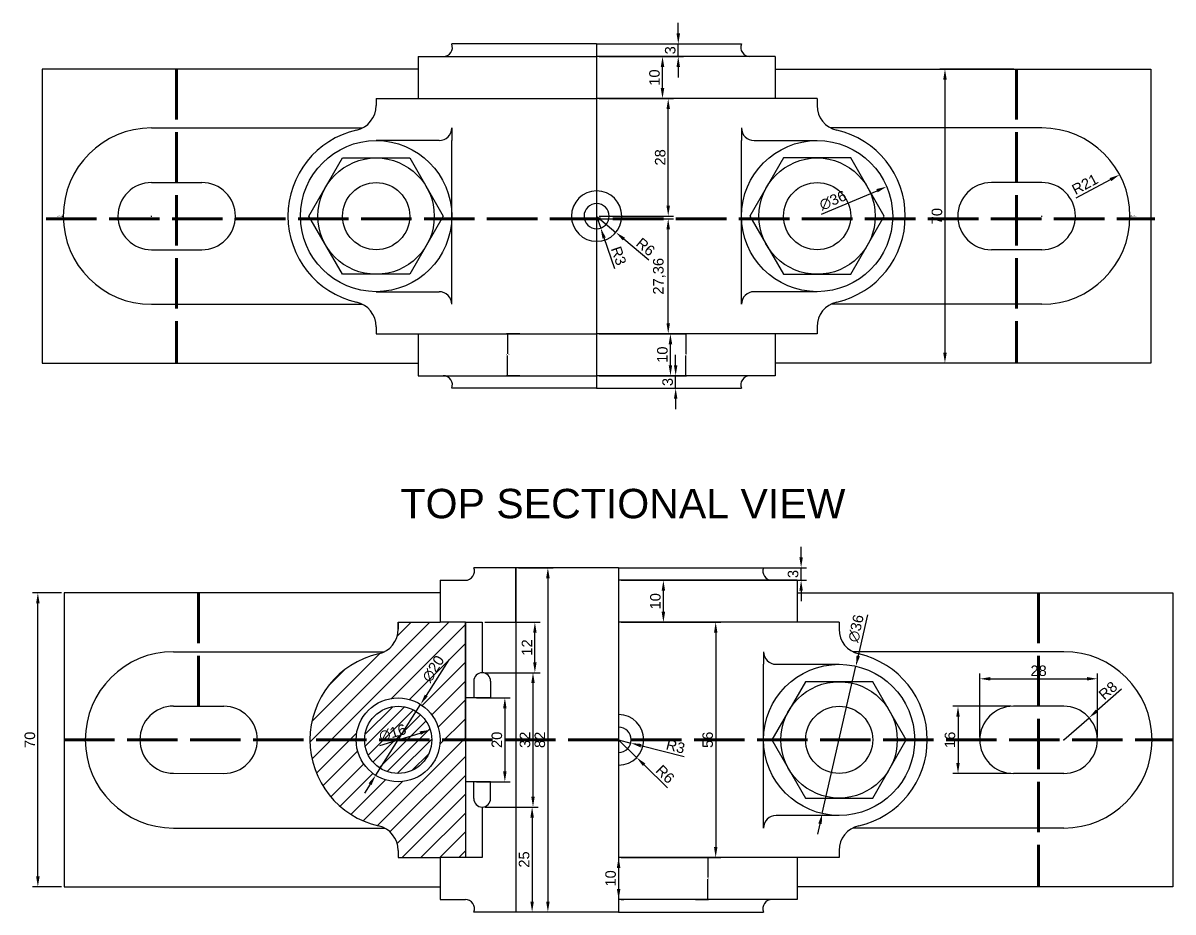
# Model space of a CAD drawing. Header units: millimetres. Extents: x -281317 to 3636, y -109880 to 77184.
# Drawn here: x 3153.6 to 3427.4, y 1044.2 to 1255.9 of the extents above; entities that cross this region are included whole.
import ezdxf

# ---------------------------------------------------------------- set-up
doc = ezdxf.new("R2010")
doc.units = ezdxf.units.MM
doc.linetypes.add('ACAD_ISO02W100', pattern=[15, 12, -3])
for name, color, linetype, lineweight in [('1', 131, 'ACAD_ISO02W100', 106), ('2', 50, 'Continuous', 20), ('4', 1, 'Continuous', 30)]:
    doc.layers.add(name, color=color, linetype=linetype, lineweight=lineweight)
doc.styles.get("Standard").update_dxf_attribs({"font": 'arial.ttf'})
doc.dimstyles.new('ISO-25', dxfattribs={"dimtxt": 2.5, "dimasz": 2.5, "dimexe": 1.25, "dimexo": 0.625, "dimtad": 1, "dimtxsty": 'Standard', "dimcen": 2.5, "dimclrd": 3, "dimadec": 0, "dimazin": 0, "dimtfac": 1, "dimtmove": 0, "dimatfit": 3, "dimfxl": 1, "dimarcsym": 0})
doc.dimstyles.get("Standard").update_dxf_attribs({"dimtxt": 0.18, "dimasz": 0.18, "dimexe": 0.18, "dimexo": 0.0625, "dimgap": 0.09, "dimtad": 0, "dimtih": 1, "dimtoh": 1, "dimdec": 4, "dimzin": 0, "dimdsep": 46, "dimtxsty": 'Standard', "dimcen": 0.09, "dimadec": 0, "dimazin": 0, "dimtfac": 1, "dimtdec": 4, "dimtofl": 0, "dimtmove": 0, "dimatfit": 3, "dimfxl": 1, "dimtolj": 1, "dimtzin": 0, "dimarcsym": 0})

# ---------------------------------------------------------------- blocks, each defined once
blk = doc.blocks.new('*D1')
at = {"color": 0, "lineweight": -2, "transparency": 16777216}
for p, q in [((3308.49, 1181.91), (3311.61, 1181.91)), ((3311.43, 1181.73), (3311.43, 1177.09)), ((3311.43, 1172.09), (3311.43, 1176.73)), ((3308.49, 1171.91), (3311.61, 1171.91))]:
    blk.add_line(p, q, dxfattribs=at)
at = {"color": 0, "transparency": 16777216}
for points in [[(3311.4, 1181.73), (3311.46, 1181.73), (3311.43, 1181.91)], [(3311.4, 1172.09), (3311.46, 1172.09), (3311.43, 1171.91)]]:
    blk.add_solid(points, dxfattribs=at)
at = {"layer": 'Defpoints', "color": 0, "transparency": 16777216}
for p in [(3308.43, 1181.91), (3311.43, 1181.91), (3308.43, 1171.91)]:
    blk.add_point(p, dxfattribs=at)
at = {"color": 0, "transparency": 16777216, "insert": (3311.43, 1176.91), "char_height": 0.18, "attachment_point": 5}
blk.add_mtext('\\A1;10.0000', dxfattribs=at)
blk = doc.blocks.new('*D2')
at = {"layer": '4', "color": 0, "lineweight": -2, "transparency": 16777216}
for p, q in [((3396.09, 1209.91), (3396.27, 1209.91)), ((3396.18, 1209.82), (3396.18, 1210)), ((3417.54, 1209.91), (3417.36, 1209.91))]:
    blk.add_line(p, q, dxfattribs=at)
at = {"layer": '4', "color": 0, "transparency": 16777216}
blk.add_solid([(3417.36, 1209.94), (3417.36, 1209.88), (3417.18, 1209.91)], dxfattribs=at)
at = {"layer": 'Defpoints', "color": 0, "transparency": 16777216}
for p in [(3396.18, 1209.91), (3417.18, 1209.91)]:
    blk.add_point(p, dxfattribs=at)
at = {"layer": '4', "color": 0, "transparency": 16777216, "insert": (3418.16, 1209.91), "char_height": 0.18, "attachment_point": 5}
blk.add_mtext('\\A1;R21.0000', dxfattribs=at)
blk = doc.blocks.new('*D82')
at = {"color": 3, "lineweight": -2, "transparency": 16777216}
for p, q in [((3309.62, 1253.41), (3309.62, 1255.91)), ((3309.62, 1247.91), (3309.62, 1250.91)), ((3309.62, 1245.41), (3309.62, 1242.91))]:
    blk.add_line(p, q, dxfattribs=at)
at = {"color": 0, "lineweight": -2, "transparency": 16777216}
for p, q in [((3290.8, 1250.91), (3310.87, 1250.91)), ((3290.8, 1247.91), (3310.87, 1247.91))]:
    blk.add_line(p, q, dxfattribs=at)
at = {"color": 3, "transparency": 16777216}
for points in [[(3309.2, 1253.41), (3310.04, 1253.41), (3309.62, 1250.91)], [(3309.2, 1245.41), (3310.04, 1245.41), (3309.62, 1247.91)]]:
    blk.add_solid(points, dxfattribs=at)
at = {"layer": 'Defpoints', "color": 0, "transparency": 16777216}
for p in [(3290.18, 1250.91), (3309.62, 1250.91), (3290.18, 1247.91)]:
    blk.add_point(p, dxfattribs=at)
at = {"color": 0, "transparency": 16777216, "insert": (3307.72, 1249.41), "char_height": 2.5, "attachment_point": 5, "rotation": 90}
blk.add_mtext('3', dxfattribs=at)
blk = doc.blocks.new('*D83')
at = {"color": 0, "lineweight": -2, "transparency": 16777216}
for p, q in [((3290.8, 1247.91), (3307.12, 1247.91)), ((3290.8, 1237.91), (3307.12, 1237.91))]:
    blk.add_line(p, q, dxfattribs=at)
at = {"color": 3, "lineweight": -2, "transparency": 16777216}
blk.add_line((3305.87, 1240.41), (3305.87, 1245.41), dxfattribs=at)
at = {"color": 3, "transparency": 16777216}
for points in [[(3305.45, 1245.41), (3306.29, 1245.41), (3305.87, 1247.91)], [(3305.45, 1240.41), (3306.29, 1240.41), (3305.87, 1237.91)]]:
    blk.add_solid(points, dxfattribs=at)
at = {"layer": 'Defpoints', "color": 0, "transparency": 16777216}
for p in [(3290.18, 1247.91), (3305.87, 1247.91), (3290.18, 1237.91)]:
    blk.add_point(p, dxfattribs=at)
at = {"color": 0, "transparency": 16777216, "insert": (3303.97, 1242.91), "char_height": 2.5, "attachment_point": 5, "rotation": 90}
blk.add_mtext('10', dxfattribs=at)
blk = doc.blocks.new('*D84')
at = {"color": 0, "lineweight": -2, "transparency": 16777216}
for p, q in [((3290.8, 1237.91), (3308.48, 1237.91)), ((3290.8, 1209.91), (3308.48, 1209.91))]:
    blk.add_line(p, q, dxfattribs=at)
at = {"color": 3, "lineweight": -2, "transparency": 16777216}
blk.add_line((3307.23, 1212.41), (3307.23, 1235.41), dxfattribs=at)
at = {"color": 3, "transparency": 16777216}
for points in [[(3306.81, 1235.41), (3307.64, 1235.41), (3307.23, 1237.91)], [(3306.81, 1212.41), (3307.64, 1212.41), (3307.23, 1209.91)]]:
    blk.add_solid(points, dxfattribs=at)
at = {"layer": 'Defpoints', "color": 0, "transparency": 16777216}
for p in [(3290.18, 1237.91), (3307.23, 1237.91), (3290.18, 1209.91)]:
    blk.add_point(p, dxfattribs=at)
at = {"color": 0, "transparency": 16777216, "insert": (3305.33, 1223.91), "char_height": 2.5, "attachment_point": 5, "rotation": 90}
blk.add_mtext('28', dxfattribs=at)
blk = doc.blocks.new('*D85')
at = {"color": 0, "lineweight": -2, "transparency": 16777216}
for p, q in [((3290.8, 1209.27), (3308.48, 1209.27)), ((3290.8, 1181.91), (3308.48, 1181.91))]:
    blk.add_line(p, q, dxfattribs=at)
at = {"color": 3, "lineweight": -2, "transparency": 16777216}
blk.add_line((3307.23, 1184.41), (3307.23, 1206.77), dxfattribs=at)
at = {"color": 3, "transparency": 16777216}
for points in [[(3306.81, 1206.77), (3307.64, 1206.77), (3307.23, 1209.27)], [(3306.81, 1184.41), (3307.64, 1184.41), (3307.23, 1181.91)]]:
    blk.add_solid(points, dxfattribs=at)
at = {"layer": 'Defpoints', "color": 0, "transparency": 16777216}
for p in [(3290.18, 1209.27), (3307.23, 1209.27), (3290.18, 1181.91)]:
    blk.add_point(p, dxfattribs=at)
at = {"color": 0, "transparency": 16777216, "insert": (3305.1, 1195.59), "char_height": 2.5, "attachment_point": 5, "rotation": 90}
blk.add_mtext('27,36', dxfattribs=at)
blk = doc.blocks.new('*D86')
at = {"color": 0, "lineweight": -2, "transparency": 16777216}
for p, q in [((3290.8, 1181.91), (3309, 1181.91)), ((3290.8, 1171.91), (3309, 1171.91))]:
    blk.add_line(p, q, dxfattribs=at)
at = {"color": 3, "lineweight": -2, "transparency": 16777216}
blk.add_line((3307.75, 1174.41), (3307.75, 1179.41), dxfattribs=at)
at = {"color": 3, "transparency": 16777216}
for points in [[(3307.34, 1179.41), (3308.17, 1179.41), (3307.75, 1181.91)], [(3307.34, 1174.41), (3308.17, 1174.41), (3307.75, 1171.91)]]:
    blk.add_solid(points, dxfattribs=at)
at = {"layer": 'Defpoints', "color": 0, "transparency": 16777216}
for p in [(3290.18, 1181.91), (3307.75, 1181.91), (3290.18, 1171.91)]:
    blk.add_point(p, dxfattribs=at)
at = {"color": 0, "transparency": 16777216, "insert": (3305.85, 1176.91), "char_height": 2.5, "attachment_point": 5, "rotation": 90}
blk.add_mtext('10', dxfattribs=at)
blk = doc.blocks.new('*D87')
at = {"color": 3, "lineweight": -2, "transparency": 16777216}
for p, q in [((3309, 1174.41), (3309, 1176.91)), ((3309, 1168.91), (3309, 1171.91)), ((3309, 1166.41), (3309, 1163.91))]:
    blk.add_line(p, q, dxfattribs=at)
at = {"color": 0, "lineweight": -2, "transparency": 16777216}
for p, q in [((3290.8, 1171.91), (3310.25, 1171.91)), ((3290.8, 1168.91), (3310.25, 1168.91))]:
    blk.add_line(p, q, dxfattribs=at)
at = {"color": 3, "transparency": 16777216}
for points in [[(3308.59, 1174.41), (3309.42, 1174.41), (3309, 1171.91)], [(3308.59, 1166.41), (3309.42, 1166.41), (3309, 1168.91)]]:
    blk.add_solid(points, dxfattribs=at)
at = {"layer": 'Defpoints', "color": 0, "transparency": 16777216}
for p in [(3290.18, 1171.91), (3309, 1171.91), (3290.18, 1168.91)]:
    blk.add_point(p, dxfattribs=at)
at = {"color": 0, "transparency": 16777216, "insert": (3307.1, 1170.41), "char_height": 2.5, "attachment_point": 5, "rotation": 90}
blk.add_mtext('3', dxfattribs=at)
blk = doc.blocks.new('*D88')
at = {"color": 3, "lineweight": -2, "transparency": 16777216}
for p, q in [((3290.18, 1209.91), (3291.15, 1207.07)), ((3294.48, 1197.34), (3291.96, 1204.71))]:
    blk.add_line(p, q, dxfattribs=at)
at = {"color": 3, "transparency": 16777216}
blk.add_solid([(3292.36, 1204.84), (3291.57, 1204.57), (3291.15, 1207.07)], dxfattribs=at)
at = {"layer": 'Defpoints', "color": 0, "transparency": 16777216}
for p in [(3290.18, 1209.91), (3291.15, 1207.07)]:
    blk.add_point(p, dxfattribs=at)
at = {"color": 0, "transparency": 16777216, "insert": (3295.43, 1200.46), "char_height": 2.5, "attachment_point": 5, "rotation": 288.9117}
blk.add_mtext('R3', dxfattribs=at)
blk = doc.blocks.new('*D89')
at = {"color": 3, "lineweight": -2, "transparency": 16777216}
for p, q in [((3290.18, 1209.91), (3294.77, 1206.04)), ((3302.63, 1199.42), (3296.68, 1204.43))]:
    blk.add_line(p, q, dxfattribs=at)
at = {"color": 3, "transparency": 16777216}
blk.add_solid([(3296.95, 1204.75), (3296.41, 1204.12), (3294.77, 1206.04)], dxfattribs=at)
at = {"layer": 'Defpoints', "color": 0, "transparency": 16777216}
for p in [(3290.18, 1209.91), (3294.77, 1206.04)]:
    blk.add_point(p, dxfattribs=at)
at = {"color": 0, "transparency": 16777216, "insert": (3301.84, 1202.58), "char_height": 2.5, "attachment_point": 5, "rotation": 319.9103}
blk.add_mtext('R6', dxfattribs=at)
blk = doc.blocks.new('*D90')
at = {"color": 3, "lineweight": -2, "transparency": 16777216}
blk.add_line((3343.73, 1210.36), (3356.95, 1215.96), dxfattribs=at)
at = {"color": 3, "transparency": 16777216}
blk.add_solid([(3356.78, 1216.35), (3357.11, 1215.58), (3359.25, 1216.94)], dxfattribs=at)
at = {"layer": 'Defpoints', "color": 0, "transparency": 16777216}
for p in [(3359.25, 1216.94), (3326.11, 1202.88)]:
    blk.add_point(p, dxfattribs=at)
at = {"color": 0, "transparency": 16777216, "insert": (3346.44, 1213.65), "char_height": 2.5, "attachment_point": 5, "rotation": 22.9923}
blk.add_mtext('∅36', dxfattribs=at)
blk = doc.blocks.new('*D91')
at = {"color": 3, "lineweight": -2, "transparency": 16777216}
blk.add_line((3404.35, 1214.26), (3412.51, 1218.6), dxfattribs=at)
at = {"color": 3, "transparency": 16777216}
blk.add_solid([(3412.31, 1218.97), (3412.71, 1218.23), (3414.72, 1219.78)], dxfattribs=at)
at = {"layer": 'Defpoints', "color": 0, "transparency": 16777216}
for p in [(3414.72, 1219.78), (3396.18, 1209.91)]:
    blk.add_point(p, dxfattribs=at)
at = {"color": 0, "transparency": 16777216, "insert": (3406.44, 1217.5), "char_height": 2.5, "attachment_point": 5, "rotation": 28.0261}
blk.add_mtext('R21', dxfattribs=at)
blk = doc.blocks.new('*D92')
at = {"color": 0, "lineweight": -2, "transparency": 16777216}
for p, q in [((3389.55, 1244.91), (3371.87, 1244.91)), ((3389.55, 1174.91), (3371.87, 1174.91))]:
    blk.add_line(p, q, dxfattribs=at)
at = {"color": 3, "lineweight": -2, "transparency": 16777216}
blk.add_line((3373.12, 1242.41), (3373.12, 1177.41), dxfattribs=at)
at = {"color": 3, "transparency": 16777216}
for points in [[(3372.71, 1242.41), (3373.54, 1242.41), (3373.12, 1244.91)], [(3372.71, 1177.41), (3373.54, 1177.41), (3373.12, 1174.91)]]:
    blk.add_solid(points, dxfattribs=at)
at = {"layer": 'Defpoints', "color": 0, "transparency": 16777216}
for p in [(3390.18, 1244.91), (3373.12, 1174.91), (3390.18, 1174.91)]:
    blk.add_point(p, dxfattribs=at)
at = {"color": 0, "transparency": 16777216, "insert": (3371.22, 1209.91), "char_height": 2.5, "attachment_point": 5, "rotation": 90}
blk.add_mtext('70', dxfattribs=at)
blk = doc.blocks.new('*D100')
at = {"color": 0, "lineweight": -2, "transparency": 16777216}
for p, q in [((3271.87, 1181.91), (3268.75, 1181.91)), ((3268.93, 1181.73), (3268.93, 1177.09)), ((3268.93, 1172.09), (3268.93, 1176.73)), ((3271.87, 1171.91), (3268.75, 1171.91))]:
    blk.add_line(p, q, dxfattribs=at)
at = {"color": 0, "transparency": 16777216}
for points in [[(3268.9, 1181.73), (3268.96, 1181.73), (3268.93, 1181.91)], [(3268.9, 1172.09), (3268.96, 1172.09), (3268.93, 1171.91)]]:
    blk.add_solid(points, dxfattribs=at)
at = {"layer": 'Defpoints', "color": 0, "transparency": 16777216}
for p in [(3268.93, 1181.91), (3271.93, 1181.91), (3271.93, 1171.91)]:
    blk.add_point(p, dxfattribs=at)
at = {"color": 0, "transparency": 16777216, "insert": (3268.93, 1176.91), "char_height": 0.18, "attachment_point": 5}
blk.add_mtext('\\A1;10.0000', dxfattribs=at)
blk = doc.blocks.new('*D101')
at = {"layer": '4', "color": 0, "lineweight": -2, "transparency": 16777216}
for p, q in [((3162.82, 1209.91), (3163, 1209.91)), ((3184.09, 1209.91), (3184.27, 1209.91)), ((3184.18, 1209.82), (3184.18, 1210))]:
    blk.add_line(p, q, dxfattribs=at)
at = {"layer": '4', "color": 0, "transparency": 16777216}
blk.add_solid([(3163, 1209.94), (3163, 1209.88), (3163.18, 1209.91)], dxfattribs=at)
at = {"layer": 'Defpoints', "color": 0, "transparency": 16777216}
for p in [(3163.18, 1209.91), (3184.18, 1209.91)]:
    blk.add_point(p, dxfattribs=at)
at = {"layer": '4', "color": 0, "transparency": 16777216, "insert": (3162.2, 1209.91), "char_height": 0.18, "attachment_point": 5}
blk.add_mtext('\\A1;R21.0000', dxfattribs=at)
blk = doc.blocks.new('*D241')
at = {"color": 0, "lineweight": -2, "transparency": 16777216}
for p, q in [((3313.73, 1057.18), (3316.85, 1057.18)), ((3316.67, 1057), (3316.67, 1052.36)), ((3316.67, 1047.36), (3316.67, 1052)), ((3313.73, 1047.18), (3316.85, 1047.18))]:
    blk.add_line(p, q, dxfattribs=at)
at = {"color": 0, "transparency": 16777216}
for points in [[(3316.64, 1057), (3316.7, 1057), (3316.67, 1057.18)], [(3316.64, 1047.36), (3316.7, 1047.36), (3316.67, 1047.18)]]:
    blk.add_solid(points, dxfattribs=at)
at = {"layer": 'Defpoints', "color": 0, "transparency": 16777216}
for p in [(3313.67, 1057.18), (3316.67, 1057.18), (3313.67, 1047.18)]:
    blk.add_point(p, dxfattribs=at)
at = {"color": 0, "transparency": 16777216, "insert": (3316.67, 1052.18), "char_height": 0.18, "attachment_point": 5}
blk.add_mtext('\\A1;10.0000', dxfattribs=at)
blk = doc.blocks.new('*D247')
at = {"layer": '4', "color": 0, "lineweight": -2, "transparency": 16777216}
for p, q in [((3401.33, 1085.18), (3401.51, 1085.18)), ((3401.42, 1085.09), (3401.42, 1085.27)), ((3422.78, 1085.18), (3422.6, 1085.18))]:
    blk.add_line(p, q, dxfattribs=at)
at = {"layer": '4', "color": 0, "transparency": 16777216}
blk.add_solid([(3422.6, 1085.21), (3422.6, 1085.15), (3422.42, 1085.18)], dxfattribs=at)
at = {"layer": 'Defpoints', "color": 0, "transparency": 16777216}
for p in [(3401.42, 1085.18), (3422.42, 1085.18)]:
    blk.add_point(p, dxfattribs=at)
at = {"layer": '4', "color": 0, "transparency": 16777216, "insert": (3423.4, 1085.18), "char_height": 0.18, "attachment_point": 5}
blk.add_mtext('\\A1;R21.0000', dxfattribs=at)
blk = doc.blocks.new('*D271')
at = {"color": 0, "lineweight": -2, "transparency": 16777216}
for p, q in [((3271.54, 1126.18), (3279.82, 1126.18)), ((3271.54, 1044.18), (3279.82, 1044.18))]:
    blk.add_line(p, q, dxfattribs=at)
at = {"color": 3, "lineweight": -2, "transparency": 16777216}
blk.add_line((3278.57, 1123.68), (3278.57, 1046.68), dxfattribs=at)
at = {"color": 3, "transparency": 16777216}
for points in [[(3278.16, 1123.68), (3278.99, 1123.68), (3278.57, 1126.18)], [(3278.16, 1046.68), (3278.99, 1046.68), (3278.57, 1044.18)]]:
    blk.add_solid(points, dxfattribs=at)
at = {"layer": 'Defpoints', "color": 0, "transparency": 16777216}
for p in [(3270.92, 1126.18), (3270.92, 1044.18), (3278.57, 1044.18)]:
    blk.add_point(p, dxfattribs=at)
at = {"color": 0, "transparency": 16777216, "insert": (3276.67, 1085.18), "char_height": 2.5, "attachment_point": 5, "rotation": 90}
blk.add_mtext('82', dxfattribs=at)
blk = doc.blocks.new('*D272')
at = {"color": 3, "lineweight": -2, "transparency": 16777216}
for p, q in [((3295.42, 1085.18), (3299.71, 1080.98)), ((3307.05, 1073.79), (3301.49, 1079.23))]:
    blk.add_line(p, q, dxfattribs=at)
at = {"color": 3, "transparency": 16777216}
blk.add_solid([(3301.79, 1079.53), (3301.2, 1078.94), (3299.71, 1080.98)], dxfattribs=at)
at = {"layer": 'Defpoints', "color": 0, "transparency": 16777216}
for p in [(3295.42, 1085.18), (3299.71, 1080.98)]:
    blk.add_point(p, dxfattribs=at)
at = {"color": 0, "transparency": 16777216, "insert": (3306.5, 1077), "char_height": 2.5, "attachment_point": 5, "rotation": 315.6139}
blk.add_mtext('R6', dxfattribs=at)
blk = doc.blocks.new('*D273')
at = {"color": 3, "lineweight": -2, "transparency": 16777216}
for p, q in [((3295.42, 1085.18), (3298.32, 1084.42)), ((3311.05, 1081.11), (3300.74, 1083.79))]:
    blk.add_line(p, q, dxfattribs=at)
at = {"color": 3, "transparency": 16777216}
blk.add_solid([(3300.85, 1084.2), (3300.64, 1083.39), (3298.32, 1084.42)], dxfattribs=at)
at = {"layer": 'Defpoints', "color": 0, "transparency": 16777216}
for p in [(3295.42, 1085.18), (3298.32, 1084.42)]:
    blk.add_point(p, dxfattribs=at)
at = {"color": 0, "transparency": 16777216, "insert": (3308.98, 1083.61), "char_height": 2.5, "attachment_point": 5, "rotation": 345.401}
blk.add_mtext('R3', dxfattribs=at)
blk = doc.blocks.new('*D274')
at = {"color": 3, "lineweight": -2, "transparency": 16777216}
for p, q in [((3254.99, 1104.22), (3249.61, 1095.74)), ((3237.57, 1076.73), (3248.27, 1093.63)), ((3236.23, 1074.62), (3234.89, 1072.51))]:
    blk.add_line(p, q, dxfattribs=at)
at = {"color": 3, "transparency": 16777216}
for points in [[(3249.26, 1095.96), (3249.96, 1095.51), (3248.27, 1093.63)], [(3235.88, 1074.84), (3236.58, 1074.4), (3237.57, 1076.73)]]:
    blk.add_solid(points, dxfattribs=at)
at = {"layer": 'Defpoints', "color": 0, "transparency": 16777216}
for p in [(3248.27, 1093.63), (3237.57, 1076.73)]:
    blk.add_point(p, dxfattribs=at)
at = {"color": 0, "transparency": 16777216, "insert": (3251.3, 1102.09), "char_height": 2.5, "attachment_point": 5, "rotation": 57.6351}
blk.add_mtext('∅20', dxfattribs=at)
blk = doc.blocks.new('*D275')
at = {"color": 3, "lineweight": -2, "transparency": 16777216}
blk.add_line((3238.57, 1083.84), (3248.18, 1086.8), dxfattribs=at)
at = {"color": 3, "transparency": 16777216}
blk.add_solid([(3248.05, 1087.2), (3248.3, 1086.4), (3250.56, 1087.54)], dxfattribs=at)
at = {"layer": 'Defpoints', "color": 0, "transparency": 16777216}
for p in [(3250.56, 1087.54), (3235.28, 1082.82)]:
    blk.add_point(p, dxfattribs=at)
at = {"color": 0, "transparency": 16777216, "insert": (3241.6, 1086.83), "char_height": 2.5, "attachment_point": 5, "rotation": 17.1429}
blk.add_mtext('∅16', dxfattribs=at)
blk = doc.blocks.new('*D276')
at = {"color": 0, "lineweight": -2, "transparency": 16777216}
for p, q in [((3261.54, 1095.18), (3269.58, 1095.18)), ((3261.54, 1075.18), (3269.58, 1075.18))]:
    blk.add_line(p, q, dxfattribs=at)
at = {"color": 3, "lineweight": -2, "transparency": 16777216}
blk.add_line((3268.33, 1092.68), (3268.33, 1077.68), dxfattribs=at)
at = {"color": 3, "transparency": 16777216}
for points in [[(3267.91, 1092.68), (3268.74, 1092.68), (3268.33, 1095.18)], [(3267.91, 1077.68), (3268.74, 1077.68), (3268.33, 1075.18)]]:
    blk.add_solid(points, dxfattribs=at)
at = {"layer": 'Defpoints', "color": 0, "transparency": 16777216}
for p in [(3260.92, 1095.18), (3260.92, 1075.18), (3268.33, 1075.18)]:
    blk.add_point(p, dxfattribs=at)
at = {"color": 0, "transparency": 16777216, "insert": (3266.43, 1085.18), "char_height": 2.5, "attachment_point": 5, "rotation": 90}
blk.add_mtext('20', dxfattribs=at)
blk = doc.blocks.new('*D277')
at = {"color": 0, "lineweight": -2, "transparency": 16777216}
for p, q in [((3263.54, 1101.18), (3276.28, 1101.18)), ((3263.54, 1069.18), (3276.28, 1069.18))]:
    blk.add_line(p, q, dxfattribs=at)
at = {"color": 3, "lineweight": -2, "transparency": 16777216}
blk.add_line((3275.03, 1098.68), (3275.03, 1071.68), dxfattribs=at)
at = {"color": 3, "transparency": 16777216}
for points in [[(3274.62, 1098.68), (3275.45, 1098.68), (3275.03, 1101.18)], [(3274.62, 1071.68), (3275.45, 1071.68), (3275.03, 1069.18)]]:
    blk.add_solid(points, dxfattribs=at)
at = {"layer": 'Defpoints', "color": 0, "transparency": 16777216}
for p in [(3262.92, 1101.18), (3262.92, 1069.18), (3275.03, 1069.18)]:
    blk.add_point(p, dxfattribs=at)
at = {"color": 0, "transparency": 16777216, "insert": (3273.13, 1085.18), "char_height": 2.5, "attachment_point": 5, "rotation": 90}
blk.add_mtext('32', dxfattribs=at)
blk = doc.blocks.new('*D278')
at = {"color": 0, "lineweight": -2, "transparency": 16777216}
for p, q in [((3263.54, 1113.18), (3276.73, 1113.18)), ((3263.54, 1101.18), (3276.73, 1101.18))]:
    blk.add_line(p, q, dxfattribs=at)
at = {"color": 3, "lineweight": -2, "transparency": 16777216}
blk.add_line((3275.48, 1103.68), (3275.48, 1110.68), dxfattribs=at)
at = {"color": 3, "transparency": 16777216}
for points in [[(3275.06, 1110.68), (3275.9, 1110.68), (3275.48, 1113.18)], [(3275.06, 1103.68), (3275.9, 1103.68), (3275.48, 1101.18)]]:
    blk.add_solid(points, dxfattribs=at)
at = {"layer": 'Defpoints', "color": 0, "transparency": 16777216}
for p in [(3262.92, 1113.18), (3275.48, 1113.18), (3262.92, 1101.18)]:
    blk.add_point(p, dxfattribs=at)
at = {"color": 0, "transparency": 16777216, "insert": (3273.6, 1107.18), "char_height": 2.5, "attachment_point": 5, "rotation": 90}
blk.add_mtext('12', dxfattribs=at)
blk = doc.blocks.new('*D279')
at = {"color": 0, "lineweight": -2, "transparency": 16777216}
for p, q in [((3271.54, 1069.18), (3276.07, 1069.18)), ((3271.54, 1044.18), (3276.07, 1044.18))]:
    blk.add_line(p, q, dxfattribs=at)
at = {"color": 3, "lineweight": -2, "transparency": 16777216}
blk.add_line((3274.82, 1066.68), (3274.82, 1046.68), dxfattribs=at)
at = {"color": 3, "transparency": 16777216}
for points in [[(3274.41, 1066.68), (3275.24, 1066.68), (3274.82, 1069.18)], [(3274.41, 1046.68), (3275.24, 1046.68), (3274.82, 1044.18)]]:
    blk.add_solid(points, dxfattribs=at)
at = {"layer": 'Defpoints', "color": 0, "transparency": 16777216}
for p in [(3270.92, 1069.18), (3270.92, 1044.18), (3274.82, 1044.18)]:
    blk.add_point(p, dxfattribs=at)
at = {"color": 0, "transparency": 16777216, "insert": (3272.92, 1056.68), "char_height": 2.5, "attachment_point": 5, "rotation": 90}
blk.add_mtext('25', dxfattribs=at)
blk = doc.blocks.new('*D280')
at = {"color": 3, "lineweight": -2, "transparency": 16777216}
for p, q in [((3354.71, 1114.96), (3352.48, 1105.17)), ((3343.92, 1067.63), (3351.92, 1102.73)), ((3343.36, 1065.19), (3342.81, 1062.75))]:
    blk.add_line(p, q, dxfattribs=at)
at = {"color": 3, "transparency": 16777216}
for points in [[(3352.07, 1105.26), (3352.88, 1105.07), (3351.92, 1102.73)], [(3342.96, 1065.28), (3343.77, 1065.1), (3343.92, 1067.63)]]:
    blk.add_solid(points, dxfattribs=at)
at = {"layer": 'Defpoints', "color": 0, "transparency": 16777216}
for p in [(3351.92, 1102.73), (3343.92, 1067.63)]:
    blk.add_point(p, dxfattribs=at)
at = {"color": 0, "transparency": 16777216, "insert": (3351.95, 1111.72), "char_height": 2.5, "attachment_point": 5, "rotation": 77.1604}
blk.add_mtext('∅36', dxfattribs=at)
blk = doc.blocks.new('*D281')
at = {"color": 3, "lineweight": -2, "transparency": 16777216}
for p, q in [((3415.18, 1097.23), (3409.32, 1092.1)), ((3401.42, 1085.18), (3407.44, 1090.45))]:
    blk.add_line(p, q, dxfattribs=at)
at = {"color": 3, "transparency": 16777216}
blk.add_solid([(3409.04, 1092.41), (3409.59, 1091.78), (3407.44, 1090.45)], dxfattribs=at)
at = {"layer": 'Defpoints', "color": 0, "transparency": 16777216}
for p in [(3407.44, 1090.45), (3401.42, 1085.18)]:
    blk.add_point(p, dxfattribs=at)
at = {"color": 0, "transparency": 16777216, "insert": (3411.94, 1096.91), "char_height": 2.5, "attachment_point": 5, "rotation": 41.2088}
blk.add_mtext('R8', dxfattribs=at)
blk = doc.blocks.new('*D282')
at = {"color": 0, "lineweight": -2, "transparency": 16777216}
for p, q in [((3381.42, 1085.8), (3381.42, 1100.97)), ((3409.42, 1085.8), (3409.42, 1100.97))]:
    blk.add_line(p, q, dxfattribs=at)
at = {"color": 3, "lineweight": -2, "transparency": 16777216}
blk.add_line((3383.92, 1099.72), (3406.92, 1099.72), dxfattribs=at)
at = {"color": 3, "transparency": 16777216}
for points in [[(3383.92, 1100.14), (3383.92, 1099.31), (3381.42, 1099.72)], [(3406.92, 1100.14), (3406.92, 1099.31), (3409.42, 1099.72)]]:
    blk.add_solid(points, dxfattribs=at)
at = {"layer": 'Defpoints', "color": 0, "transparency": 16777216}
for p in [(3409.42, 1099.72), (3381.42, 1085.18), (3409.42, 1085.18)]:
    blk.add_point(p, dxfattribs=at)
at = {"color": 0, "transparency": 16777216, "insert": (3395.42, 1101.62), "char_height": 2.5, "attachment_point": 5}
blk.add_mtext('28', dxfattribs=at)
blk = doc.blocks.new('*D283')
at = {"color": 0, "lineweight": -2, "transparency": 16777216}
for p, q in [((3388.79, 1093.18), (3374.98, 1093.18)), ((3388.79, 1077.18), (3374.98, 1077.18))]:
    blk.add_line(p, q, dxfattribs=at)
at = {"color": 3, "lineweight": -2, "transparency": 16777216}
blk.add_line((3376.23, 1090.68), (3376.23, 1079.68), dxfattribs=at)
at = {"color": 3, "transparency": 16777216}
for points in [[(3375.81, 1090.68), (3376.64, 1090.68), (3376.23, 1093.18)], [(3375.81, 1079.68), (3376.64, 1079.68), (3376.23, 1077.18)]]:
    blk.add_solid(points, dxfattribs=at)
at = {"layer": 'Defpoints', "color": 0, "transparency": 16777216}
for p in [(3389.42, 1093.18), (3376.23, 1077.18), (3389.42, 1077.18)]:
    blk.add_point(p, dxfattribs=at)
at = {"color": 0, "transparency": 16777216, "insert": (3374.32, 1085.18), "char_height": 2.5, "attachment_point": 5, "rotation": 90}
blk.add_mtext('16', dxfattribs=at)
blk = doc.blocks.new('*D284')
at = {"color": 0, "lineweight": -2, "transparency": 16777216}
for p, q in [((3296.04, 1113.18), (3319.78, 1113.18)), ((3296.04, 1057.18), (3319.78, 1057.18))]:
    blk.add_line(p, q, dxfattribs=at)
at = {"color": 3, "lineweight": -2, "transparency": 16777216}
blk.add_line((3318.53, 1110.68), (3318.53, 1059.68), dxfattribs=at)
at = {"color": 3, "transparency": 16777216}
for points in [[(3318.12, 1110.68), (3318.95, 1110.68), (3318.53, 1113.18)], [(3318.12, 1059.68), (3318.95, 1059.68), (3318.53, 1057.18)]]:
    blk.add_solid(points, dxfattribs=at)
at = {"layer": 'Defpoints', "color": 0, "transparency": 16777216}
for p in [(3295.42, 1113.18), (3295.42, 1057.18), (3318.53, 1057.18)]:
    blk.add_point(p, dxfattribs=at)
at = {"color": 0, "transparency": 16777216, "insert": (3316.63, 1085.18), "char_height": 2.5, "attachment_point": 5, "rotation": 90}
blk.add_mtext('56', dxfattribs=at)
blk = doc.blocks.new('*D285')
at = {"color": 0, "lineweight": -2, "transparency": 16777216}
for p, q in [((3296.04, 1057.18), (3296.67, 1057.18)), ((3296.04, 1047.18), (3296.67, 1047.18))]:
    blk.add_line(p, q, dxfattribs=at)
at = {"color": 3, "lineweight": -2, "transparency": 16777216}
blk.add_line((3295.42, 1054.68), (3295.42, 1049.68), dxfattribs=at)
at = {"color": 3, "transparency": 16777216}
for points in [[(3295, 1054.68), (3295.84, 1054.68), (3295.42, 1057.18)], [(3295, 1049.68), (3295.84, 1049.68), (3295.42, 1047.18)]]:
    blk.add_solid(points, dxfattribs=at)
at = {"layer": 'Defpoints', "color": 0, "transparency": 16777216}
for p in [(3295.42, 1057.18), (3295.42, 1047.18), (3295.42, 1047.18)]:
    blk.add_point(p, dxfattribs=at)
at = {"color": 0, "transparency": 16777216, "insert": (3293.52, 1052.18), "char_height": 2.5, "attachment_point": 5, "rotation": 90}
blk.add_mtext('10', dxfattribs=at)
blk = doc.blocks.new('*D286')
at = {"color": 0, "lineweight": -2, "transparency": 16777216}
for p, q in [((3296.04, 1123.18), (3307.33, 1123.18)), ((3296.04, 1113.18), (3307.33, 1113.18))]:
    blk.add_line(p, q, dxfattribs=at)
at = {"color": 3, "lineweight": -2, "transparency": 16777216}
blk.add_line((3306.08, 1115.68), (3306.08, 1120.68), dxfattribs=at)
at = {"color": 3, "transparency": 16777216}
for points in [[(3305.66, 1120.68), (3306.49, 1120.68), (3306.08, 1123.18)], [(3305.66, 1115.68), (3306.49, 1115.68), (3306.08, 1113.18)]]:
    blk.add_solid(points, dxfattribs=at)
at = {"layer": 'Defpoints', "color": 0, "transparency": 16777216}
for p in [(3295.42, 1123.18), (3306.08, 1123.18), (3295.42, 1113.18)]:
    blk.add_point(p, dxfattribs=at)
at = {"color": 0, "transparency": 16777216, "insert": (3304.18, 1118.18), "char_height": 2.5, "attachment_point": 5, "rotation": 90}
blk.add_mtext('10', dxfattribs=at)
blk = doc.blocks.new('*D287')
at = {"color": 3, "lineweight": -2, "transparency": 16777216}
for p, q in [((3338.87, 1128.68), (3338.87, 1131.18)), ((3338.87, 1123.18), (3338.87, 1126.18)), ((3338.87, 1120.68), (3338.87, 1118.18))]:
    blk.add_line(p, q, dxfattribs=at)
at = {"color": 0, "lineweight": -2, "transparency": 16777216}
for p, q in [((3296.04, 1126.18), (3340.12, 1126.18)), ((3296.04, 1123.18), (3340.12, 1123.18))]:
    blk.add_line(p, q, dxfattribs=at)
at = {"color": 3, "transparency": 16777216}
for points in [[(3338.45, 1128.68), (3339.28, 1128.68), (3338.87, 1126.18)], [(3338.45, 1120.68), (3339.28, 1120.68), (3338.87, 1123.18)]]:
    blk.add_solid(points, dxfattribs=at)
at = {"layer": 'Defpoints', "color": 0, "transparency": 16777216}
for p in [(3295.42, 1126.18), (3338.87, 1126.18), (3295.42, 1123.18)]:
    blk.add_point(p, dxfattribs=at)
at = {"color": 0, "transparency": 16777216, "insert": (3336.96, 1124.68), "char_height": 2.5, "attachment_point": 5, "rotation": 90}
blk.add_mtext('3', dxfattribs=at)
blk = doc.blocks.new('*D288')
at = {"color": 0, "lineweight": -2, "transparency": 16777216}
for p, q in [((3162.79, 1120.18), (3155.89, 1120.18)), ((3162.79, 1050.18), (3155.89, 1050.18))]:
    blk.add_line(p, q, dxfattribs=at)
at = {"color": 3, "lineweight": -2, "transparency": 16777216}
blk.add_line((3157.14, 1052.68), (3157.14, 1117.68), dxfattribs=at)
at = {"color": 3, "transparency": 16777216}
for points in [[(3156.72, 1117.68), (3157.56, 1117.68), (3157.14, 1120.18)], [(3156.72, 1052.68), (3157.56, 1052.68), (3157.14, 1050.18)]]:
    blk.add_solid(points, dxfattribs=at)
at = {"layer": 'Defpoints', "color": 0, "transparency": 16777216}
for p in [(3157.14, 1120.18), (3163.42, 1120.18), (3163.42, 1050.18)]:
    blk.add_point(p, dxfattribs=at)
at = {"color": 0, "transparency": 16777216, "insert": (3155.24, 1085.18), "char_height": 2.5, "attachment_point": 5, "rotation": 90}
blk.add_mtext('70', dxfattribs=at)

msp = doc.modelspace()

# ---------------------------------------------------------------- hatches: boundary and pattern name
at = {"true_color": 0xffffff}
h = msp.add_hatch(dxfattribs=at)
h.set_pattern_fill('ANSI31')
h.paths.add_polyline_path([(3258.9199, 1113.17851), (3252.9199, 1113.17851), (3242.9199, 1113.17851), (3242.9199, 1111.50341, -0.35000111), (3238.25324, 1105.65343, 0.35000111), (3221.9199, 1085.17851), (3232.9199, 1085.17851, -1), (3252.9199, 1085.17851), (3258.9199, 1085.17851)])
h.paths.add_polyline_path([(3258.9199, 1085.17851), (3252.9199, 1085.17851, -1), (3232.9199, 1085.17851), (3221.9199, 1085.17851, 0.35000111), (3238.25324, 1064.7036, -0.35000111), (3242.9199, 1058.85362), (3242.9199, 1057.17851), (3252.9199, 1057.17851), (3258.9199, 1057.17851)])
at = {"layer": '2', "transparency": 33554687}
h = msp.add_hatch(dxfattribs=at)
h.set_pattern_fill('ANSI31', color=256, scale=16)
h.set_pattern_definition([(45, (2868.5183, 960.3594), (-1.414214, 1.414214), [])])
h.paths.add_polyline_path([(3234.9199, 1085.17851, 1), (3250.9199, 1085.17851, 1)])

# ---------------------------------------------------------------- linework, layer by layer
for p, q in [((3290.17907, 1250.90844), (3255.67907, 1250.90844)), ((3290.17907, 1250.90844), (3290.17907, 1168.90844)), ((3290.17907, 1250.90844), (3324.67907, 1250.90844)), ((3290.17907, 1250.90844), (3290.17907, 1168.90844)), ((3247.67907, 1247.90844), (3247.67907, 1237.90844)), ((3247.67907, 1247.90844), (3253.67907, 1247.90844)), ((3253.67907, 1247.90844), (3290.17907, 1247.90844)), ((3326.67907, 1247.90844), (3290.17907, 1247.90844)), ((3332.67907, 1247.90844), (3326.67907, 1247.90844)), ((3332.67907, 1247.90844), (3332.67907, 1237.90844)), ((3247.67907, 1244.90844), (3158.17907, 1244.90844)), ((3158.17907, 1244.90844), (3158.17907, 1174.90844)), ((3332.67907, 1244.90844), (3422.17907, 1244.90844)), ((3422.17907, 1244.90844), (3422.17907, 1174.90844)), ((3237.67907, 1237.90844), (3247.67907, 1237.90844)), ((3237.67907, 1237.90844), (3237.67907, 1236.23334)), ((3247.67907, 1237.90844), (3290.17907, 1237.90844)), ((3332.67907, 1237.90844), (3290.17907, 1237.90844)), ((3342.67907, 1237.90844), (3332.67907, 1237.90844)), ((3342.67907, 1237.90844), (3342.67907, 1236.23334)), ((3184.17907, 1230.90844), (3196.17907, 1230.90844)), ((3196.17907, 1230.90844), (3234.44413, 1230.90844)), ((3255.67907, 1230.90844), (3255.67907, 1227.90844)), ((3324.67907, 1230.90844), (3324.67907, 1227.90844)), ((3384.17907, 1230.90844), (3345.91402, 1230.90844)), ((3396.17907, 1230.90844), (3384.17907, 1230.90844)), ((3252.67907, 1227.90844), (3237.67907, 1227.90844)), ((3255.67907, 1191.90844), (3255.67907, 1227.90844)), ((3324.67907, 1191.90844), (3324.67907, 1227.90844)), ((3327.67907, 1227.90844), (3342.67907, 1227.90844)), ((3184.17907, 1217.90844), (3196.17907, 1217.90844)), ((3396.17907, 1217.90844), (3384.17907, 1217.90844)), ((3184.17907, 1201.90844), (3196.17907, 1201.90844)), ((3396.17907, 1201.90844), (3384.17907, 1201.90844)), ((3237.67907, 1191.90844), (3252.67907, 1191.90844)), ((3255.67907, 1188.90844), (3255.67907, 1191.90844)), ((3324.67907, 1188.90844), (3324.67907, 1191.90844)), ((3342.67907, 1191.90844), (3327.67907, 1191.90844)), ((3184.17907, 1188.90844), (3196.17907, 1188.90844)), ((3196.17907, 1188.90844), (3234.44413, 1188.90844)), ((3384.17907, 1188.90844), (3345.91402, 1188.90844)), ((3396.17907, 1188.90844), (3384.17907, 1188.90844)), ((3237.67907, 1183.58355), (3237.67907, 1181.90844)), ((3342.67907, 1183.58355), (3342.67907, 1181.90844)), ((3237.67907, 1181.90844), (3247.67907, 1181.90844)), ((3247.67907, 1181.90844), (3247.67907, 1171.90844)), ((3247.67907, 1181.90844), (3290.17907, 1181.90844)), ((3332.67907, 1181.90844), (3290.17907, 1181.90844)), ((3332.67907, 1181.90844), (3332.67907, 1171.90844)), ((3342.67907, 1181.90844), (3332.67907, 1181.90844)), ((3158.17907, 1174.90844), (3247.67907, 1174.90844)), ((3422.17907, 1174.90844), (3332.67907, 1174.90844)), ((3247.67907, 1171.90844), (3253.67907, 1171.90844)), ((3253.67907, 1171.90844), (3290.17907, 1171.90844)), ((3326.67907, 1171.90844), (3290.17907, 1171.90844)), ((3332.67907, 1171.90844), (3326.67907, 1171.90844)), ((3290.17907, 1168.90844), (3255.67907, 1168.90844)), ((3290.17907, 1168.90844), (3324.67907, 1168.90844)), ((3295.4199, 1126.17851), (3260.9199, 1126.17851)), ((3295.4199, 1126.17851), (3295.4199, 1044.17851)), ((3295.4199, 1126.17851), (3329.9199, 1126.17851)), ((3252.9199, 1123.17851), (3252.9199, 1113.17851)), ((3252.9199, 1123.17851), (3258.9199, 1123.17851)), ((3331.9199, 1123.17851), (3295.4199, 1123.17851)), ((3337.9199, 1123.17851), (3331.9199, 1123.17851)), ((3337.9199, 1123.17851), (3337.9199, 1113.17851)), ((3252.9199, 1120.17851), (3163.4199, 1120.17851)), ((3163.4199, 1120.17851), (3163.4199, 1050.17851)), ((3337.9199, 1120.17851), (3427.4199, 1120.17851)), ((3427.4199, 1120.17851), (3427.4199, 1050.17851)), ((3242.9199, 1111.50341), (3242.9199, 1113.17851)), ((3242.9199, 1113.17851), (3242.9199, 1111.50341)), ((3242.9199, 1113.17851), (3252.9199, 1113.17851)), ((3258.9199, 1113.17851), (3252.9199, 1113.17851)), ((3258.9199, 1085.17851), (3258.9199, 1113.17851)), ((3258.9199, 1113.17851), (3258.9199, 1057.17851)), ((3258.9199, 1113.17851), (3262.9199, 1113.17851)), ((3262.9199, 1113.17851), (3262.9199, 1101.17851)), ((3337.9199, 1113.17851), (3295.4199, 1113.17851)), ((3347.9199, 1113.17851), (3337.9199, 1113.17851)), ((3347.9199, 1113.17851), (3347.9199, 1111.50341)), ((3189.4199, 1106.17851), (3201.4199, 1106.17851)), ((3201.4199, 1106.17851), (3239.68496, 1106.17851)), ((3329.9199, 1106.17851), (3329.9199, 1103.17851)), ((3389.4199, 1106.17851), (3351.15485, 1106.17851)), ((3401.4199, 1106.17851), (3389.4199, 1106.17851)), ((3329.9199, 1067.17851), (3329.9199, 1103.17851)), ((3332.9199, 1103.17851), (3347.9199, 1103.17851)), ((3260.9199, 1099.17851), (3260.9199, 1095.17851)), ((3264.9199, 1099.17851), (3264.9199, 1095.17851)), ((3189.4199, 1093.17851), (3201.4199, 1093.17851)), ((3262.9199, 1095.17851), (3258.9199, 1095.17851)), ((3264.9199, 1095.17851), (3262.9199, 1095.17851)), ((3401.4199, 1093.17851), (3389.4199, 1093.17851)), ((3189.43313, 1077.20557), (3201.4199, 1077.17851)), ((3401.4199, 1077.17851), (3389.4199, 1077.17851)), ((3262.9199, 1075.17851), (3258.9199, 1075.17851)), ((3260.9199, 1071.17851), (3260.9199, 1075.17851)), ((3264.9199, 1075.17851), (3262.9199, 1075.17851)), ((3264.9199, 1071.17851), (3264.9199, 1075.17851)), ((3262.9199, 1069.17851), (3262.9199, 1057.17851)), ((3329.9199, 1064.17851), (3329.9199, 1067.17851)), ((3347.9199, 1067.17851), (3332.9199, 1067.17851)), ((3189.4199, 1064.17851), (3201.4199, 1064.17851)), ((3201.4199, 1064.17851), (3239.68496, 1064.17851)), ((3389.4199, 1064.17851), (3351.15485, 1064.17851)), ((3401.4199, 1064.17851), (3389.4199, 1064.17851)), ((3242.9199, 1058.85362), (3242.9199, 1057.17851)), ((3242.9199, 1057.17851), (3252.9199, 1057.17851)), ((3252.9199, 1057.17851), (3252.9199, 1047.17851)), ((3258.9199, 1057.17851), (3252.9199, 1057.17851)), ((3262.9199, 1057.17851), (3258.9199, 1057.17851)), ((3337.9199, 1057.17851), (3295.4199, 1057.17851)), ((3337.9199, 1057.17851), (3337.9199, 1047.17851)), ((3347.9199, 1057.17851), (3337.9199, 1057.17851)), ((3347.9199, 1058.85362), (3347.9199, 1057.17851)), ((3163.4199, 1050.17851), (3252.9199, 1050.17851)), ((3427.4199, 1050.17851), (3337.9199, 1050.17851)), ((3252.9199, 1047.17851), (3258.9199, 1047.17851)), ((3331.9199, 1047.17851), (3295.4199, 1047.17851)), ((3337.9199, 1047.17851), (3331.9199, 1047.17851)), ((3295.4199, 1044.17851), (3260.9199, 1044.17851)), ((3295.4199, 1044.17851), (3329.9199, 1044.17851))]:
    msp.add_line(p, q)
for points in [[(3245.67537, 1223.75844), (3253.67168, 1209.90844), (3245.67537, 1196.05844), (3229.68277, 1196.05844), (3221.68647, 1209.90844), (3229.68277, 1223.75844)], [(3334.68277, 1223.75844), (3326.68647, 1209.90844), (3334.68277, 1196.05844), (3350.67537, 1196.05844), (3358.67168, 1209.90844), (3350.67537, 1223.75844)], [(3339.9236, 1099.02851), (3331.9273, 1085.17851), (3339.9236, 1071.32851), (3355.91621, 1071.32851), (3363.91251, 1085.17851), (3355.91621, 1099.02851)]]:
    msp.add_lwpolyline(points, close=True)
msp.add_lwpolyline([(3270.9199, 1113.17851), (3270.9199, 1126.17851), (3270.9199, 1044.17851)])
for centre, radius in [((3237.67907, 1209.90844), 18), ((3342.67907, 1209.90844), 18), ((3237.67907, 1209.90844), 13.85), ((3342.67907, 1209.90844), 13.85), ((3237.67907, 1209.90844), 8), ((3342.67907, 1209.90844), 8), ((3347.9199, 1085.17851), 18), ((3347.9199, 1085.17851), 13.85), ((3242.9199, 1085.17851), 10), ((3242.9199, 1085.17851), 8), ((3347.9199, 1085.17851), 8)]:
    msp.add_circle(centre, radius)
for centre, radius, start, end in [((3253.67907, 1250.07511), 2.16667, 270, 22.6198649), ((3326.67907, 1250.07511), 2.16667, 157.3801351, 270), ((3231.67907, 1236.23334), 6, 282.8395884, 0), ((3348.67907, 1236.23334), 6, 180, 257.1604116), ((3184.17907, 1209.90844), 21, 90, 270), ((3237.67907, 1209.90844), 21, 102.8395884, 257.1604116), ((3252.67907, 1230.90844), 3, 270, 0), ((3327.67907, 1230.90844), 3, 180, 270), ((3342.67907, 1209.90844), 21, 282.8395884, 77.1604116), ((3396.17907, 1209.90844), 21, 270, 90), ((3184.17907, 1209.90844), 8, 90, 270), ((3196.17907, 1209.90844), 8, 270, 90), ((3290.17907, 1209.90844), 6, 90, 270), ((3290.17907, 1209.90844), 6, 270, 90), ((3384.17907, 1209.90844), 8, 90, 270), ((3396.17907, 1209.90844), 8, 270, 90), ((3290.17907, 1209.90844), 3, 90, 270), ((3290.17907, 1209.90844), 3, 270, 90), ((3252.67907, 1188.90844), 3, 0, 90), ((3327.67907, 1188.90844), 3, 90, 180), ((3231.67907, 1183.58355), 6, 0, 77.1604116), ((3348.67907, 1183.58355), 6, 102.8395884, 180), ((3253.67907, 1169.74178), 2.16667, 337.3801351, 90), ((3326.67907, 1169.74178), 2.16667, 90, 202.6198649), ((3258.9199, 1125.34518), 2.16667, 270, 22.6198649), ((3331.9199, 1125.34518), 2.16667, 157.3801351, 270), ((3236.9199, 1111.50341), 6, 282.8395884, 0), ((3353.9199, 1111.50341), 6, 180, 257.1604116), ((3189.4199, 1085.17851), 21, 90, 270), ((3242.9199, 1085.17851), 21, 102.8395884, 257.1604116), ((3332.9199, 1106.17851), 3, 180, 270), ((3347.9199, 1085.17851), 21, 282.8395884, 77.1604116), ((3401.4199, 1085.17851), 21, 270, 90), ((3262.9199, 1099.17851), 2, 0, 180), ((3189.43313, 1085.20557), 8, 90, 270), ((3201.4199, 1085.17851), 8, 270, 90), ((3389.4199, 1085.17851), 8, 90, 270), ((3401.4199, 1085.17851), 8, 270, 90), ((3295.4199, 1085.17851), 6, 270, 90), ((3295.4199, 1085.17851), 3, 270, 90), ((3262.9199, 1071.17851), 2, 180, 0), ((3332.9199, 1064.17851), 3, 90, 180), ((3236.9199, 1058.85362), 6, 0, 77.1604116), ((3353.9199, 1058.85362), 6, 102.8395884, 180), ((3258.9199, 1045.01185), 2.16667, 337.3801351, 90), ((3331.9199, 1045.01185), 2.16667, 90, 202.6198649)]:
    msp.add_arc(centre, radius, start, end)
at = {"layer": '1'}
for p, q in [((3190.17907, 1244.90844), (3190.17907, 1174.90844)), ((3390.17907, 1244.90844), (3390.17907, 1174.90844)), ((3159.07849, 1209.27211), (3423.07849, 1209.27211)), ((3195.4199, 1093.17851), (3195.4199, 1120.17851)), ((3395.4199, 1120.17851), (3395.4199, 1050.17851)), ((3163.4199, 1085.17851), (3427.4199, 1085.17851))]:
    msp.add_line(p, q, dxfattribs=at)

# ---------------------------------------------------------------- texts
at = {"insert": (3243.48162, 1144.95911), "char_height": 7, "attachment_point": 1}
msp.add_mtext_dynamic_manual_height_columns('TOP SECTIONAL VIEW', width=261.0913504, gutter_width=12.5, heights=[0], dxfattribs=at)

# ---------------------------------------------------------------- dimensions: what is measured, and where the dimension line sits
for base, p1, p2, dimstyle, picture, middle in [((3309.61993, 1250.90844), (3290.17907, 1247.90844), (3290.17907, 1250.90844), 'ISO-25', '*D82', (3307.71764, 1249.40844)), ((3305.86993, 1247.90844), (3290.17907, 1237.90844), (3290.17907, 1247.90844), 'ISO-25', '*D83', (3303.96849, 1242.90844)), ((3373.12187, 1174.90844), (3390.17907, 1244.90844), (3390.17907, 1174.90844), 'ISO-25', '*D92', (3371.22044, 1209.90844)), ((3307.22828, 1237.90844), (3290.17907, 1209.90844), (3290.17907, 1237.90844), 'ISO-25', '*D84', (3305.32685, 1223.90844)), ((3307.22828, 1209.27211), (3290.17907, 1181.90844), (3290.17907, 1209.27211), 'ISO-25', '*D85', (3305.10089, 1195.59028)), ((3268.92907, 1181.90844), (3271.92907, 1171.90844), (3271.92907, 1181.90844), 'Standard', '*D100', (3268.92907, 1176.90844)), ((3307.75476, 1181.90844), (3290.17907, 1171.90844), (3290.17907, 1181.90844), 'ISO-25', '*D86', (3305.85332, 1176.90844)), ((3311.42907, 1181.90844), (3308.42907, 1171.90844), (3308.42907, 1181.90844), 'Standard', '*D1', (3311.42907, 1176.90844)), ((3309.00476, 1171.90844), (3290.17907, 1168.90844), (3290.17907, 1171.90844), 'ISO-25', '*D87', (3307.10247, 1170.40844)), ((3338.86508, 1126.17851), (3295.4199, 1123.17851), (3295.4199, 1126.17851), 'ISO-25', '*D287', (3336.96279, 1124.67851)), ((3278.5724, 1044.17851), (3270.9199, 1126.17851), (3270.9199, 1044.17851), 'ISO-25', '*D271', (3276.67097, 1085.17851)), ((3306.07811, 1123.17851), (3295.4199, 1113.17851), (3295.4199, 1123.17851), 'ISO-25', '*D286', (3304.17668, 1118.17851)), ((3157.13887, 1120.17851), (3163.4199, 1050.17851), (3163.4199, 1120.17851), 'ISO-25', '*D288', (3155.23744, 1085.17851)), ((3275.47887, 1113.17851), (3262.9199, 1101.17851), (3262.9199, 1113.17851), 'ISO-25', '*D278', (3273.59876, 1107.17851)), ((3318.53207, 1057.17851), (3295.4199, 1113.17851), (3295.4199, 1057.17851), 'ISO-25', '*D284', (3316.63064, 1085.17851)), ((3275.03314, 1069.17851), (3262.9199, 1101.17851), (3262.9199, 1069.17851), 'ISO-25', '*D277', (3273.13086, 1085.17851)), ((3268.32664, 1075.17851), (3260.9199, 1095.17851), (3260.9199, 1075.17851), 'ISO-25', '*D276', (3266.42521, 1085.17851)), ((3376.22586, 1077.17851), (3389.4199, 1093.17851), (3389.4199, 1077.17851), 'ISO-25', '*D283', (3374.32443, 1085.17851)), ((3274.8224, 1044.17851), (3270.9199, 1069.17851), (3270.9199, 1044.17851), 'ISO-25', '*D279', (3272.92097, 1056.67851)), ((3295.4199, 1047.17851), (3295.4199, 1057.17851), (3295.4199, 1047.17851), 'ISO-25', '*D285', (3293.51847, 1052.17851)), ((3316.6699, 1057.17851), (3313.6699, 1047.17851), (3313.6699, 1057.17851), 'Standard', '*D241', (3316.6699, 1052.17851))]:
    dim = msp.add_linear_dim(base=base, p1=p1, p2=p2, angle=90, dimstyle=dimstyle)
    dim.commit()
    dim.dimension.update_dxf_attribs({"geometry": picture, "text_midpoint": middle})
for center, mpoint, picture, middle in [((3396.17907, 1209.90844), (3414.71647, 1219.7758), '*D91', (3407.32749, 1215.84269)), ((3295.4199, 1085.17851), (3298.32304, 1084.42235), '*D273', (3308.49582, 1081.77273))]:
    dim = msp.add_radius_dim(center=center, mpoint=mpoint, dimstyle='ISO-25')
    dim.commit()
    dim.dimension.update_dxf_attribs({"geometry": picture, "text_midpoint": middle, "dimtype": 164})
for p1, p2, picture, middle in [((3326.10904, 1202.87752), (3359.24911, 1216.93937), '*D90', (3347.20853, 1211.83036)), ((3343.9199, 1067.62858), (3351.9199, 1102.72844), '*D280', (3353.86984, 1111.28377)), ((3235.27532, 1082.82047), (3250.56449, 1087.53655), '*D275', (3242.1796, 1084.95016))]:
    dim = msp.add_diameter_dim_2p(p1=p1, p2=p2, dimstyle='ISO-25')
    dim.commit()
    dim.dimension.update_dxf_attribs({"geometry": picture, "text_midpoint": middle, "dimtype": 163})
for center, mpoint, picture, middle in [((3290.17907, 1209.90844), (3291.15141, 1207.07038), '*D88', (3295.42743, 1200.4587)), ((3290.17907, 1209.90844), (3294.7693, 1206.04453), '*D89', (3301.83856, 1202.57925)), ((3401.4199, 1085.17851), (3407.43841, 1090.44895), '*D281', (3411.93586, 1096.91483)), ((3295.4199, 1085.17851), (3299.70776, 1080.98157), '*D272', (3306.49754, 1076.99642))]:
    dim = msp.add_radius_dim(center=center, mpoint=mpoint, dimstyle='ISO-25')
    dim.commit()
    dim.dimension.update_dxf_attribs({"geometry": picture, "text_midpoint": middle})
dim = msp.add_diameter_dim_2p(p1=(3237.56682, 1076.73195), p2=(3248.27299, 1093.62508), dimstyle='ISO-25')
dim.commit()
dim.dimension.update_dxf_attribs({"geometry": '*D274', "text_midpoint": (3252.96836, 1101.03382)})
dim = msp.add_linear_dim(base=(3409.4199, 1099.7219), p1=(3381.4199, 1085.17851), p2=(3409.4199, 1085.17851), dimstyle='ISO-25')
dim.commit()
dim.dimension.update_dxf_attribs({"geometry": '*D282', "text_midpoint": (3395.4199, 1101.62334)})
at = {"layer": '4'}
for center, mpoint, picture, middle in [((3184.17907, 1209.90844), (3163.17907, 1209.90844), '*D101', (3162.19969, 1209.90844)), ((3396.17907, 1209.90844), (3417.17907, 1209.90844), '*D2', (3418.15845, 1209.90844)), ((3401.4199, 1085.17851), (3422.4199, 1085.17851), '*D247', (3423.39928, 1085.17851))]:
    dim = msp.add_radius_dim(center=center, mpoint=mpoint, dimstyle='Standard', dxfattribs=at)
    dim.commit()
    dim.dimension.update_dxf_attribs({"geometry": picture, "text_midpoint": middle})

doc.saveas('drawing.dxf')
